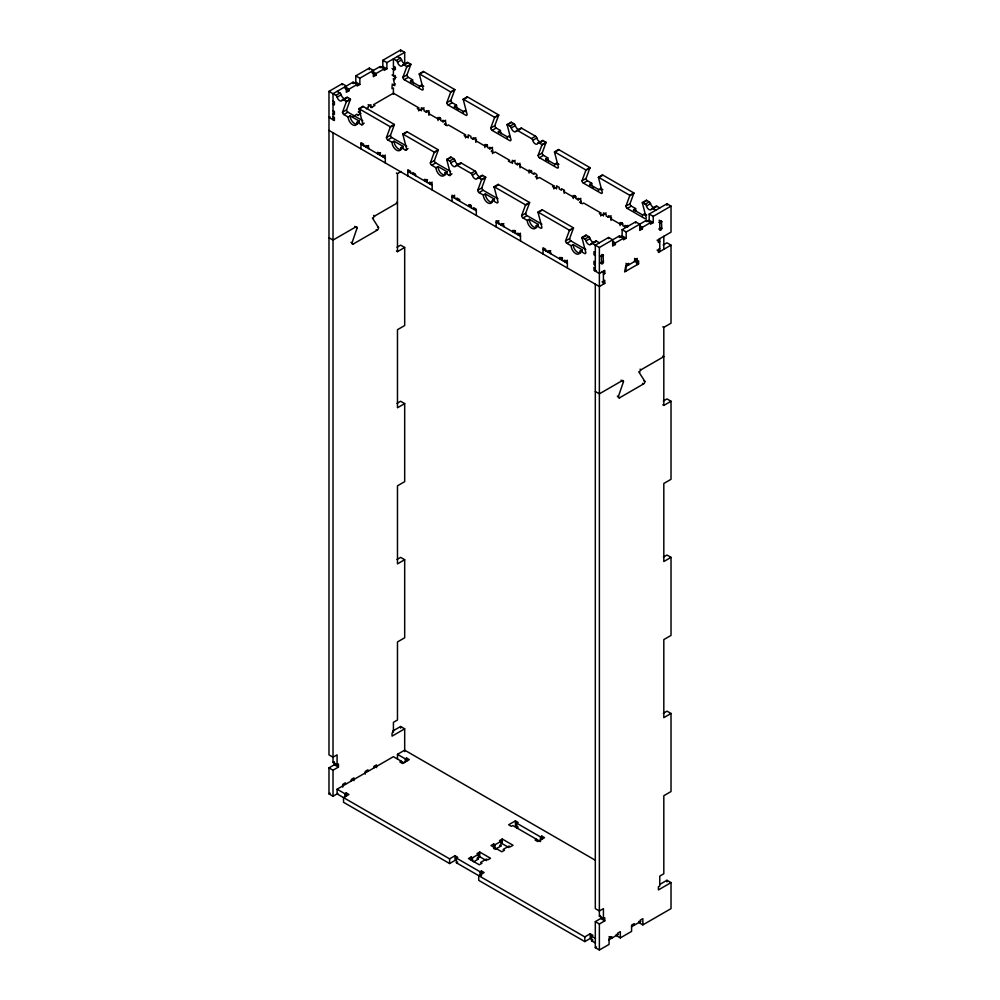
<?xml version="1.0" encoding="UTF-8"?>
<svg xmlns="http://www.w3.org/2000/svg" width="1000" height="1000" viewBox="0 0 1000 1000"><rect width="100%" height="100%" fill="white"/><g stroke="black" fill="none" stroke-linecap="round" stroke-linejoin="round"><path stroke-width="1.5" d="M372.388 217.987L378.512 227.6A1.913 1.1 -60 0 1 377.175 230.188L353.325 243.962A1.913 1.1 -60 0 1 352 242.913L357.1 227.987A1.913 1.1 -60 0 0 355.775 226.938L354.75 226.35M638.725 371.763L644.85 381.375A1.913 1.1 -60 0 1 643.512 383.963L619.675 397.738A1.913 1.1 -60 0 1 618.337 396.688L623.45 381.763A1.913 1.1 -60 0 0 622.112 380.712L621.1 380.125M342.512 112.2L346.325 101.838L350.375 99.488L346.575 109.862L342.512 112.2A1.913 1.1 60 0 0 343.862 114.537L348.15 117.013A6.375 3.675 60 0 0 352.65 124.812A6.375 3.675 60 0 0 357.163 122.212L359.188 121.05L350.175 115.838L348.15 117.013M402.9 77.337L406.712 66.963L410.763 64.625L406.962 74.987L402.9 77.337A1.913 1.1 60 0 0 404.263 79.675L421.838 89.825A1.913 1.1 60 0 0 423.188 89.038L419.375 74.275A1.913 1.1 60 0 1 419.325 73.8L423.375 71.463L454.738 89.562A1.913 1.1 60 0 1 454.7 89.913M392.062 142.363L394.1 141.2L403.113 146.4L401.075 147.575A6.375 3.675 60 0 1 396.575 150.175A6.375 3.675 60 0 1 392.062 142.363L387.788 139.9A1.913 1.1 60 0 1 386.438 137.55L390.238 127.188A1.913 1.1 60 0 0 390.3 126.775L394.35 124.438L362.987 106.325L358.925 108.663A1.913 1.1 60 0 0 358.988 109.15L362.8 123.912A1.913 1.1 60 0 1 361.438 124.688L357.163 122.212M386.438 137.55L390.487 135.213L394.3 124.85L390.238 127.188M446.825 102.688L450.625 92.325L454.688 89.987L450.875 100.35L446.825 102.688A1.913 1.1 60 0 0 448.175 105.025L465.75 115.175A1.913 1.1 60 0 0 467.1 114.4L463.288 99.637A1.913 1.1 60 0 1 463.237 99.15L467.287 96.812L498.663 114.925A1.913 1.1 60 0 1 498.625 115.262L494.8 125.7L490.737 128.038A1.913 1.1 60 0 0 492.088 130.387L509.663 140.538A1.913 1.1 60 0 0 511.012 139.75L507.212 124.987A1.913 1.1 60 0 1 507.15 124.513L511.213 122.175L514.062 123.812A1.913 1.1 60 0 1 515.337 125.588A3.825 2.212 60 0 0 517.888 129.15A3.825 2.212 60 0 0 520.438 128.537A1.913 1.1 60 0 1 521.712 128.238L535.525 136.213A1.913 1.1 60 0 1 536.8 137.988A3.825 2.212 60 0 0 539.35 141.537A3.825 2.212 60 0 0 541.9 140.925A1.913 1.1 60 0 1 543.175 140.625L546.025 142.275A1.913 1.1 60 0 1 545.988 142.613L542.163 153.05L538.1 155.387A1.913 1.1 60 0 0 539.45 157.725L557.038 167.875A1.913 1.1 60 0 0 558.387 167.1L554.575 152.338A1.913 1.1 60 0 1 554.525 151.862L558.575 149.512L589.938 167.625A1.913 1.1 60 0 1 589.9 167.963L586.075 178.4L582.025 180.75A1.913 1.1 60 0 0 583.375 183.088L600.95 193.238A1.913 1.1 60 0 0 602.3 192.45L598.488 177.688A1.913 1.1 60 0 1 598.438 177.213L602.487 174.875L633.862 192.975A1.913 1.1 60 0 1 633.825 193.325M435.988 167.725L438.013 166.55L447.025 171.75L445 172.925A6.375 3.675 60 0 1 440.487 175.525A6.375 3.675 60 0 1 435.988 167.725L431.7 165.25A1.913 1.1 60 0 1 430.35 162.913L434.162 152.55A1.913 1.1 60 0 0 434.212 152.125L438.275 149.787L406.9 131.675L402.85 134.025A1.913 1.1 60 0 0 402.9 134.5L406.712 149.262A1.913 1.1 60 0 1 405.363 150.037L401.075 147.575M430.35 162.913L434.4 160.562L438.212 150.2A1.913 1.1 60 0 0 438.275 149.787M490.737 128.038L494.55 117.675A1.913 1.1 60 0 0 494.6 117.263L498.663 114.925M483.35 195.062L485.375 193.9L494.387 199.1L492.362 200.275A6.375 3.675 60 0 1 487.85 202.875A6.375 3.675 60 0 1 483.35 195.062L479.062 192.6A1.913 1.1 60 0 1 477.713 190.25L481.525 179.887A1.913 1.1 60 0 0 481.575 179.475L485.637 177.138L482.788 175.487A1.913 1.1 60 0 0 481.512 175.787A3.825 2.212 60 0 1 478.963 176.4A3.825 2.212 60 0 1 476.413 172.85A1.913 1.1 60 0 0 475.138 171.075L461.325 163.1A1.913 1.1 60 0 0 460.05 163.4A3.825 2.212 60 0 1 457.5 164.013A3.825 2.212 60 0 1 454.95 160.463A1.913 1.1 60 0 0 453.675 158.675L450.825 157.037L446.763 159.375A1.913 1.1 60 0 0 446.825 159.85L450.625 174.613A1.913 1.1 60 0 1 449.275 175.4L445 172.925M477.713 190.25L481.775 187.913L485.575 177.55A1.913 1.1 60 0 0 485.637 177.138M538.1 155.387L541.912 145.025A1.913 1.1 60 0 0 541.962 144.613L546.025 142.275M521.638 215.613L525.438 205.25L529.5 202.9L525.688 213.263L521.638 215.613A1.913 1.1 60 0 0 522.987 217.95L527.263 220.425A6.375 3.675 60 0 0 531.775 228.225A6.375 3.675 60 0 0 536.275 225.625L538.312 224.45L529.288 219.25L527.263 220.425M582.025 180.75L585.825 170.375A1.913 1.1 60 0 0 585.887 169.963L589.938 167.625M565.55 240.963L569.362 230.6L573.413 228.263L569.6 238.625L565.55 240.963A1.913 1.1 60 0 0 566.9 243.312L571.188 245.775A6.375 3.675 60 0 0 575.688 253.588A6.375 3.675 60 0 0 580.2 250.987L582.225 249.812L573.212 244.613L571.188 245.775M625.938 206.1L629.75 195.738L633.8 193.388L629.987 203.762L625.938 206.1A1.913 1.1 60 0 0 627.288 208.438L644.862 218.588A1.913 1.1 60 0 0 646.213 217.812L642.412 203.05A1.913 1.1 60 0 1 642.35 202.562L646.413 200.225L649.262 201.875A1.913 1.1 60 0 1 650.537 203.65A3.825 2.212 60 0 0 653.088 207.2A3.825 2.212 60 0 0 655.638 206.588A1.913 1.1 60 0 1 656.912 206.287L659.762 207.938M337.875 793.438L333.025 796.225L328.975 793.888L328.975 767.862L333.025 770.212L338.438 767.087L338.438 763.962L337.088 764.75L337.088 754.862L333.025 757.2L328.975 754.862L328.975 91.375L342.262 83.7L346.325 86.037L346.325 92.275L349.025 90.725L349.025 89.162L357.137 84.475L357.137 86.037L359.85 84.475L359.85 78.225L355.788 75.888L355.788 82.137L359.85 84.475M355.788 75.888L369.312 68.088L373.363 70.425L373.363 76.675L376.062 75.113L376.062 73.55L384.175 68.863L384.175 70.425L386.887 68.863L386.887 62.625L404.688 52.337L404.688 63.725M386.887 68.863L382.825 66.525L382.825 60.275L400.625 50L404.688 52.337M357.137 84.475L353.088 82.137L333.025 93.713L333.025 119.725L334.387 118.95M359.85 78.225L380.125 66.525L384.175 68.863M353.425 83.5L355.788 82.137M381.138 67.5L382.825 66.525M328.975 91.375L335.875 95.363L339.938 93.012A1.913 1.1 60 0 1 341.213 94.787A3.825 2.212 60 0 0 343.762 98.35A3.825 2.212 60 0 0 346.312 97.737A1.913 1.1 60 0 1 347.587 97.438L350.438 99.075A1.913 1.1 60 0 1 350.4 99.425M392.062 68.475L394.775 70.037L394.775 66.912L393.413 66.137L393.413 58.85L396.275 60.487L400.325 58.15A1.913 1.1 60 0 1 401.6 59.925A3.825 2.212 60 0 0 404.15 63.475A3.825 2.212 60 0 0 406.7 62.875A1.913 1.1 60 0 1 407.975 62.562L410.825 64.212A1.913 1.1 60 0 1 410.788 64.55M335.875 95.363A1.913 1.1 60 0 1 337.15 97.137L341.213 94.787M396.275 60.487A1.913 1.1 60 0 1 397.55 62.275L401.6 59.925M337.15 97.137A3.825 2.212 60 0 0 339.7 100.688A3.825 2.212 60 0 0 342.25 100.075L346.312 97.737M397.55 62.275A3.825 2.212 60 0 0 400.087 65.825A3.825 2.212 60 0 0 402.638 65.213L406.7 62.875M342.25 100.075A1.913 1.1 60 0 1 343.525 99.775L347.587 97.438M402.638 65.213A1.913 1.1 60 0 1 403.913 64.912L407.975 62.562M346.337 101.762A1.913 1.1 60 0 0 346.375 101.425L350.438 99.075M406.737 66.9A1.913 1.1 60 0 0 406.775 66.55L410.825 64.212M392.062 84.087L394.775 85.65L393.413 78.875L396.125 77.325M329.988 116.8L328.975 117.387L334.387 120.512L334.387 117.387L333.025 116.613M395.225 83.825L392.062 85.65L392.062 88.763L393.413 87.987L393.413 94.325M343.862 114.537L347.925 112.2L362.8 120.787M404.263 79.675L408.312 77.337L412.6 79.8A6.375 3.675 60 0 0 413.6 83.663M358.988 109.15L363.038 106.8A1.913 1.1 60 0 1 362.987 106.325M419.375 74.275L423.438 71.938A1.913 1.1 60 0 1 423.375 71.463M410.737 82.513A6.375 3.675 60 0 1 410.562 80.975L412.6 79.8M360.475 110.65L359.625 111.137L359.625 114.262M352.95 116.562L356.912 114.262L358.275 115.438M366.362 108.812L368.188 107.762L368.188 106.2L370.9 104.637L370.9 107.562M358.263 115.05L360.975 113.488L358.263 111.925M371.312 107.513L374.938 105.425L373.587 104.637L393.413 93.188L418.65 107.762L418.65 110.887M419.4 87.513A6.375 3.675 60 0 0 419.575 86.175L421.613 85.013L423.75 86.25M361.438 124.688L364.15 123.125M418.65 107.762L417.3 108.537L420.012 110.1L424.062 107.762M450.65 92.25A1.913 1.1 60 0 0 450.688 91.912L454.738 89.562M368.638 145.488L365.925 147.05L365.925 145.488L368.638 147.05L368.638 148.613M421.362 110.887L421.362 107.762L424.062 109.325L424.062 110.887L426.312 112.188L429.025 110.625M387.788 139.9L391.838 137.55L406.712 146.137M448.175 105.025L452.225 102.688L456.512 105.162A6.375 3.675 60 0 0 457.825 109.6M402.9 134.5L406.962 132.162A1.913 1.1 60 0 1 406.9 131.675M463.288 99.637L467.35 97.287A1.913 1.1 60 0 1 467.287 96.812M454.663 107.863A6.375 3.675 60 0 1 454.487 106.325L456.512 105.162M380.538 152.887A1.438 0.825 0 0 1 379.675 152.65L377.65 153.812L377.65 152.25L380.35 153.812L380.35 155.375M385.312 155.113L382.6 156.675L382.6 155.113L385.312 156.675L385.312 162.925M438.038 120.512L438.038 117.387L440.737 118.95L440.737 120.512L442.987 121.812L445.7 120.25M463.325 112.863A6.375 3.675 60 0 0 463.5 111.538L465.525 110.363A6.375 3.675 60 0 1 465.35 111.7M445.7 123.375L444.338 124.15L447.05 125.712L448.4 124.938L465.525 134.825L465.525 137.95M405.363 150.037L408.062 148.488M396.463 173L397.475 173.588L401.075 171.513M434.162 152.55L438.212 150.2M494.55 117.675L498.6 115.337M465.525 134.825L464.175 135.6L466.875 137.162L468.225 136.387M468.225 137.95L468.225 134.825L470.938 136.387L470.938 137.95L473.188 139.25L475.887 137.688M431.7 165.25L435.763 162.913L450.625 171.5M492.088 130.387L496.15 128.038L500.425 130.512A6.375 3.675 60 0 0 501.163 133.787M446.825 159.85L450.875 157.513A1.913 1.1 60 0 1 450.825 157.037M507.212 124.987L511.262 122.65A1.913 1.1 60 0 1 511.213 122.175M498.575 133.212A6.375 3.675 60 0 1 498.4 131.688L500.425 130.512M446.763 159.375L449.613 161.025L453.675 158.675M507.15 124.513L510 126.163L514.062 123.812M449.613 161.025A1.913 1.1 60 0 1 450.887 162.8L454.95 160.463M510 126.163A1.913 1.1 60 0 1 511.275 127.938L515.337 125.588M450.887 162.8A3.825 2.212 60 0 0 453.438 166.35A3.825 2.212 60 0 0 455.988 165.738L460.05 163.4M511.275 127.938A3.825 2.212 60 0 0 513.825 131.488A3.825 2.212 60 0 0 516.375 130.875L520.438 128.537M455.988 165.738A1.913 1.1 60 0 1 457.262 165.438L461.325 163.1M516.375 130.875A1.913 1.1 60 0 1 517.65 130.575L521.712 128.238M507.238 138.225A6.375 3.675 60 0 0 507.413 136.888L509.438 135.725A6.375 3.675 60 0 1 509.263 137.05M432.175 182.175L429.475 183.738L429.475 182.175L432.175 183.738L432.175 189.988M484.9 147.575L484.9 144.45L487.612 146.012L487.612 147.575L489.862 148.875L492.562 147.312M355.775 226.938L333.025 240.075L328.975 237.725M373.4 218.575A1.913 1.1 -60 0 1 374.738 215.987L397.475 202.862L396.463 202.275M449.275 175.4L451.987 173.837M492.562 150.438L491.213 151.213L493.913 152.775L495.262 152L509.7 160.312L508.35 161.1L511.05 162.65L515.112 160.312M457.262 165.438L471.075 173.412L475.138 171.075M517.65 130.575L531.462 138.55L535.525 136.213M471.075 173.412A1.913 1.1 60 0 1 472.35 175.188L476.413 172.85M531.462 138.55A1.913 1.1 60 0 1 532.737 140.325L536.8 137.988M472.35 175.188A3.825 2.212 60 0 0 474.9 178.75A3.825 2.212 60 0 0 477.45 178.137L481.512 175.787M532.737 140.325A3.825 2.212 60 0 0 535.288 143.875A3.825 2.212 60 0 0 537.837 143.275L541.9 140.925M477.45 178.137A1.913 1.1 60 0 1 478.725 177.825L482.788 175.487M537.837 143.275A1.913 1.1 60 0 1 539.113 142.963L543.175 140.625M454.7 195.188L452 196.75L476.325 210.8M481.525 179.887L485.575 177.55M541.912 145.025L545.962 142.688M512.388 163.438L512.388 160.325L515.1 161.887L515.1 163.438L517.35 164.737L520.05 163.188M479.062 192.6L483.125 190.25L498 198.837M539.45 157.725L543.513 155.387L547.788 157.863A6.375 3.675 60 0 0 548.8 161.725M492.362 200.275L496.637 202.738A1.913 1.1 60 0 0 498 201.962L494.188 187.2A1.913 1.1 60 0 1 494.125 186.725L498.188 184.375L529.55 202.488A1.913 1.1 60 0 1 529.513 202.838M494.188 187.2L498.237 184.862A1.913 1.1 60 0 1 498.188 184.375M554.575 152.338L558.638 150A1.913 1.1 60 0 1 558.575 149.512M545.938 160.562A6.375 3.675 60 0 1 545.763 159.037L547.788 157.863M397.025 247.225L400.625 245.138L404.688 247.488L404.688 325.538L397.475 329.7L397.475 407.762L404.688 403.6L404.688 481.662L397.475 485.825L397.475 563.875L404.688 559.712L404.688 637.775L397.475 641.938L397.475 719.987L393.413 722.337L393.413 732.225L392.062 733L392.062 736.125L404.688 728.838L404.688 751.612M470.712 205.2L468.675 206.375L468.675 204.812L471.388 206.375L471.388 207.938M396.463 251.062L397.475 251.65L404.688 247.488M554.6 165.562A6.375 3.675 60 0 0 554.775 164.237L556.8 163.062L558.95 164.3M536.737 175.925L535.388 176.7L538.088 178.263L539.438 177.488L553.85 185.812L553.85 188.938M553.85 185.812L552.5 186.6L555.2 188.162L556.562 187.375M525.462 205.175A1.913 1.1 60 0 0 525.5 204.838L529.55 202.488M498.875 220.688L496.175 222.25L520.5 236.3M585.825 170.375L589.888 168.038M503.825 223.55L501.125 225.113L501.125 223.55L503.825 225.113L503.825 226.663M522.987 217.95L527.038 215.613L541.912 224.2M583.375 183.088L587.425 180.75L591.712 183.212A6.375 3.675 60 0 0 593.025 187.662M536.275 225.625L540.562 228.1A1.913 1.1 60 0 0 541.912 227.312L538.1 212.562A1.913 1.1 60 0 1 538.05 212.075L542.1 209.737L573.475 227.85A1.913 1.1 60 0 1 573.438 228.188M538.1 212.562L542.163 210.212A1.913 1.1 60 0 1 542.1 209.737M598.488 177.688L602.55 175.35A1.913 1.1 60 0 1 602.487 174.875M589.85 185.925A6.375 3.675 60 0 1 589.688 184.387L591.712 183.212M520.5 233.175L517.8 234.737L517.8 233.175L520.5 234.737L520.5 240.975M573.237 198.562L573.237 195.45L575.938 197.013L575.938 198.562L578.188 199.862L580.9 198.312M598.525 190.925A6.375 3.675 60 0 0 598.7 189.587L600.725 188.425L602.863 189.65M580.9 201.425L579.538 202.213L582.25 203.775L583.6 202.987L600.725 212.875L600.725 216M569.375 230.525A1.913 1.1 60 0 0 569.412 230.188L573.475 227.85M629.763 195.662A1.913 1.1 60 0 0 629.8 195.325L633.862 192.975M600.725 212.875L599.375 213.663L602.075 215.225L606.125 212.875M550.7 250.6L548 252.162L548 250.6L550.7 252.162L550.7 253.725M603.425 216L603.425 212.875L606.125 214.438L606.125 216L608.387 217.3L611.087 215.738M566.9 243.312L570.962 240.963L585.825 249.55M627.288 208.438L631.35 206.1L635.625 208.575A6.375 3.675 60 0 0 636.125 211.25M580.2 250.987L584.475 253.45A1.913 1.1 60 0 0 585.825 252.675L582.025 237.913A1.913 1.1 60 0 1 581.962 237.438L586.025 235.087L588.875 236.737A1.913 1.1 60 0 1 590.15 238.512A3.825 2.212 60 0 0 592.7 242.062A3.825 2.212 60 0 0 595.25 241.462A1.913 1.1 60 0 1 596.525 241.15L599.375 242.8M582.025 237.913L586.075 235.575A1.913 1.1 60 0 1 586.025 235.087M642.412 203.05L646.462 200.7A1.913 1.1 60 0 1 646.413 200.225M633.775 211.275A6.375 3.675 60 0 1 633.6 209.737L635.625 208.575M581.962 237.438L584.812 239.075L588.875 236.737M642.35 202.562L645.2 204.213L649.262 201.875M584.812 239.075A1.913 1.1 60 0 1 586.087 240.85L590.15 238.512M645.2 204.213A1.913 1.1 60 0 1 646.475 205.987L650.537 203.65M586.087 240.85A3.825 2.212 60 0 0 588.638 244.412A3.825 2.212 60 0 0 591.188 243.8L595.25 241.462M646.475 205.987A3.825 2.212 60 0 0 649.025 209.55A3.825 2.212 60 0 0 651.575 208.938L655.638 206.588M591.188 243.8A1.913 1.1 60 0 1 592.463 243.5L596.525 241.15M651.575 208.938A1.913 1.1 60 0 1 652.85 208.625L656.912 206.287M642.438 216.275A6.375 3.675 60 0 0 642.613 214.95L644.638 213.775L646.775 215.012M567.375 260.238L564.675 261.788L564.675 260.238L567.375 261.788L567.375 268.038M620.1 225.625L620.1 222.5L622.8 224.062L622.8 225.625L625.062 226.925L627.762 225.362M626.188 238.25L622.125 235.9L622.125 229.662L626.188 232L626.188 238.25L623.488 239.812L623.488 238.25L615.375 242.925L615.375 244.488L612.663 246.05L612.663 239.812L608.612 237.463L595.312 245.138L595.312 271.163L596.325 270.575M622.125 229.662L635.65 221.85L639.7 224.2L639.7 230.438L642.412 228.875L642.412 227.312L650.525 222.638L650.525 224.2L653.225 222.638L653.225 216.388L671.025 206.112L671.025 232.138L658.413 239.412L658.413 242.537L659.762 241.762L657.05 240.2M653.225 222.638L649.175 220.287L649.175 214.05L666.975 203.775L671.025 206.112M592.463 243.5L599.375 247.488L619.425 235.9L623.488 238.25M626.188 232L646.462 220.287L650.525 222.638M619.425 237.463L622.125 235.9M647.138 221.462L649.175 220.287M601.4 256.725L603.425 255.55M659.762 223.025L661.787 221.85L659.087 220.287M603.425 274.288L604.775 273.5L604.775 270.375L599.375 273.5L593.962 270.375L593.962 267.262L595.312 268.038M663.188 244.988L666.975 242.8L671.025 245.138L671.025 323.2L663.812 327.362L662.8 326.775M603.425 281.05L604.775 280.262L604.775 283.387L599.375 286.512L328.975 130.4M637.238 261.525L638.587 260.75L638.587 263.875L624.612 271.938L625.975 264.913L628.675 263.35L628.675 264.913L625.975 263.35M659.762 248.525L658.413 249.3L658.413 252.425L671.025 245.138M397.025 403.338L400.625 401.262L404.688 403.6M622.112 380.712L599.375 393.837L595.312 391.5M639.738 372.35A1.913 1.1 -60 0 1 641.075 369.762L663.812 356.637L662.8 356.05M663.363 401L666.975 398.913L671.025 401.262L671.025 479.312L663.812 483.475L663.812 561.538L671.025 557.375L671.025 635.425L663.812 639.587L663.812 717.65L671.025 713.487L671.025 791.55L663.812 795.713L663.812 873.763L659.762 876.1L659.762 885.987L658.413 886.775L658.413 889.9L671.025 882.613L671.025 908.625L642.862 924.887L638.8 922.55L638.8 921.375M397.025 559.45L400.625 557.375L404.688 559.712M662.8 404.837L663.812 405.425L671.025 401.262M663.363 557.112L666.975 555.025L671.025 557.375M333.025 132.738L333.025 762.4L334.125 761.775M328.975 767.862L334.387 764.75L338.438 767.087M392.738 731.05L400.625 726.5L404.688 728.838M328.975 793.888L330.188 793.188M595.475 943.062L591.575 940.812L591.575 936.137L592.925 935.35L590.225 933.787L584.812 936.912L456.375 862.763L456.375 858.075L457.725 857.3L455.025 855.738L449.613 858.863L337.088 793.888L337.088 789.2L393.413 756.675L403.975 762.775M397.475 759.025L397.475 754.338L404.688 750.175L595.312 860.238M337.088 789.2L344.875 793.7L346.238 792.925L348.938 794.488L343.525 797.613L343.525 802.288L449.613 863.538L455.025 860.413L455.025 855.738M401.213 761.175L399.862 761.963L402.562 763.525L409.325 759.625L406.625 758.062L405.275 758.838L397.475 754.338M663.363 713.225L666.975 711.15L671.025 713.487M515.413 820.875L508.65 824.775L511.362 826.338L512.712 825.55L540.462 841.575L540.462 836.9L516.763 823.213L516.763 827.9L518.112 827.113L515.413 825.55L515.413 820.875L518.112 822.425L516.763 823.213M456.375 862.763L457.725 861.975M478.363 854.375L472.512 857.763L471.163 856.988L468.45 858.55L479.275 864.788L481.975 863.225L480.625 862.45L486.475 859.062L487.837 859.85L490.538 858.288L479.725 852.038L477.013 853.6L478.363 854.375L478.363 859.062L473.688 861.775M500.9 841.375L495.037 844.75L493.688 843.975L490.988 845.537L501.8 851.775L504.513 850.212L503.15 849.438L509.012 846.05L510.363 846.838L513.075 845.275L502.25 839.025L499.55 840.588L500.9 841.375L500.9 846.05L495.037 849.438M486.475 860.625L479.725 856.725L477.013 858.288L478.363 859.062M456.375 858.075L480.075 871.762L481.438 870.975L484.137 872.537L478.725 875.662L478.725 880.35L584.812 941.6L590.225 938.475L592.925 940.037L591.575 940.812M536.413 839.237L535.062 840.013L537.762 841.575L544.525 837.675L541.825 836.112L540.462 836.9M599.375 247.488L599.375 916.175L600.475 915.537M609.062 936.6L611.763 938.162L611.763 936.6L609.062 938.162L609.062 944.4L599.375 950L595.312 947.663L595.312 921.637L600.725 918.512L604.775 920.863L604.775 917.738L603.425 918.512L599.375 916.175M659.875 884.362L666.975 880.275L671.025 882.613M595.312 921.637L599.375 923.975L604.775 920.863M595.312 947.663L596.525 946.963M608.763 939.9L618.15 934.475M631.562 926.737L640.95 921.312M616.275 934.388L616.275 935.562L620.325 937.9L631.587 931.4L631.587 925.15L634.3 923.587L634.3 925.15M395.062 67.337L395.45 69.3M661.413 221.112L661.787 228.363A1.438 0.825 -60 0 1 660.775 230.113A1.438 0.825 -60 0 1 659.762 229.525L658.75 228.95M603.05 254.8L603.425 262.05A1.438 0.825 -60 0 1 602.413 263.812A1.438 0.825 -60 0 1 601.4 263.225L600.388 262.638M397.475 56.5L400.325 58.15M403.913 64.912L406.775 66.55M419.325 73.8L450.688 91.912M463.237 99.15L494.6 117.263M539.113 142.963L541.962 144.613M554.525 151.862L585.887 169.963M598.438 177.213L629.8 195.325M652.85 208.625L655.7 210.275M382.825 60.275L386.887 62.625M649.175 214.05L653.225 216.388M393.413 66.725L395.45 67.888M659.762 220.487L661.787 221.663M658.75 222.25L659.762 222.838L659.762 229.525L661.787 228.363L660.775 227.775M410.562 80.975L419.575 86.175M454.487 106.325L463.5 111.538M498.4 131.688L507.413 136.888M545.763 159.037L554.775 164.237M589.688 184.387L598.7 189.587M633.6 209.737L642.613 214.95M392.062 74.975L394.775 76.537L394.775 79.662L393.413 78.875M372.013 71.2L376.062 73.55M639.7 225.763L642.412 227.312M372.013 72.763L376.062 75.113M639.7 227.312L642.412 228.875M439.5 117.45L440.062 117.775A1.438 0.825 0 0 1 440.062 118.95A1.438 0.825 0 0 1 438.038 118.95L429.025 113.75A1.438 0.825 0 0 1 429.462 112.4M486.362 144.512L486.925 144.838A1.438 0.825 0 0 1 486.925 146.012A1.438 0.825 0 0 1 484.9 146.012L475.887 140.8A1.438 0.825 0 0 1 476.463 139.438M574.7 195.512L575.262 195.837A1.438 0.825 0 0 1 575.5 196.025M621.562 222.575L622.125 222.9A1.438 0.825 0 0 1 622.487 223.225M627.762 226.925L625.062 225.362L625.062 226.925M657.087 250.113L659.762 251.65L659.762 238.637M344.975 86.812L349.025 89.162M612.663 241.363L615.375 242.925M344.975 88.375L349.025 90.725M612.663 242.925L615.375 244.488M368.175 104.637L372.25 107.562M634.525 258.412L637.225 259.975L625.962 266.475L625.962 271.163M635.887 262.312L638.587 263.875M337.088 91.375L339.938 93.012M343.525 99.775L346.375 101.425M358.925 108.663L390.3 126.775M402.85 134.025L434.212 152.125M478.725 177.825L481.575 179.475M494.125 186.725L525.5 204.838M538.05 212.075L569.412 230.188M601.9 254.475L603.425 255.35M333.025 101L334.387 101.775L334.387 104.9L333.025 104.125M595.312 252.425L593.962 251.65L593.962 254.762L595.312 255.55M600.388 255.938L601.4 256.525L601.4 263.225L603.425 262.05L602.413 261.462M333.025 110.625L334.387 111.4L334.387 114.525L333.025 113.75M595.312 262.05L593.962 261.275L593.962 264.4L595.312 265.175M602.075 271.938L604.775 273.5M425.975 179.375L426.538 179.7A1.438 0.825 0 0 0 427.55 179.95M469.575 204.562L470.7 205.212M514.312 230.375L514.875 230.7A1.438 0.825 0 0 0 515.45 230.9M561.175 257.438L561.737 257.762A1.438 0.825 0 0 0 562.463 257.987M602.075 281.825L604.775 283.387M360.975 144.188L385.312 158.238M407.837 171.25L432.175 185.3M543.038 249.3L567.375 263.35M373.725 215.4L374.738 215.987M640.062 369.175L641.075 369.762M377.5 227.025L378.512 227.6M643.838 380.788L644.85 381.375M376.163 229.613L377.175 230.188M642.5 383.375L643.512 383.963M356.087 227.4L357.1 227.987M622.425 381.175L623.45 381.763M350.975 242.325L352 242.913M617.325 396.1L618.337 396.688M352.312 243.375L353.325 243.962M618.65 397.15L619.675 397.738M509.012 847.613L502.25 843.713L502.25 839.025M499.55 845.275L500.9 846.05M333.025 762.4L337.088 764.75M591.575 936.137L595.475 938.388M666.975 203.775L666.975 205.4M666.975 880.275L666.975 881.9M663.812 236.3L663.812 249.3M663.812 327.362L663.812 405.425M646.462 220.287L646.462 221.562M642.862 924.887L642.862 918.65L640.15 920.212L640.15 921.775M637.225 264.65L637.238 258.4L634.538 259.962L634.538 261.525M635.65 221.85L635.65 223.025M622.125 222.9L622.125 224.363M620.325 937.9L620.325 931.663L617.625 933.213L617.625 934.775M619.425 235.9L619.425 237.175M611.087 220.425L611.087 217.3L608.387 215.738L608.387 217.3M608.612 237.463L608.612 238.637M603.425 271.163L603.425 284.175M603.425 918.512L603.425 908.625L599.375 910.975L595.312 908.625L595.312 284.175M600.725 916.562L600.725 918.512M599.375 923.975L599.375 950M590.225 933.787L590.225 938.475M584.812 936.912L584.812 941.6M580.9 202.987L580.9 199.862L578.188 198.312L578.188 199.862M575.262 195.837L575.262 197.587M564.225 193.363L564.225 190.238L561.512 188.675L561.512 190.238L559.263 188.938L559.263 187.375L556.562 185.812L556.562 188.938M562.413 260.487L562.413 258.938L559.712 257.375L559.712 258.938L561.737 257.762L561.737 258.938M545.737 250.863L545.737 249.3L543.038 247.738L543.038 253.988M541.825 836.112L541.825 839.237M536.725 179.05L536.725 174.375L534.025 172.812L534.025 174.375L531.775 173.075L531.775 171.513L529.062 169.95L529.062 173.075M531.1 170.625L531.1 172.375M520.05 167.862L520.05 164.737L517.35 163.188L517.35 164.737M515.55 233.438L515.55 231.875L512.85 230.312L512.85 231.875L514.875 230.7L514.875 231.875M498.875 223.8L498.875 222.25L496.175 220.688L496.175 226.925M495.037 844.75L495.037 847.875M493.688 843.975L493.688 848.662M492.562 153.55L492.562 148.875L489.862 147.312L489.862 148.875M486.925 144.838L486.925 146.6M481.438 870.975L481.438 875.662M480.075 871.762L480.075 874.887M479.725 852.038L479.725 856.725M476.325 215.487L476.337 209.237L473.638 207.675L473.638 209.237M475.887 142.363L475.887 139.25L473.188 137.688L473.188 139.25M472.512 857.763L472.512 860.888M471.163 856.988L471.163 860.1M470.7 205.5L470.7 206.375M459.663 201.175L459.663 199.613L456.962 198.05L456.962 199.613M454.712 198.312L454.712 196.75L452 195.188L452 201.438M449.613 858.863L449.613 863.538M445.7 124.938L445.7 121.812L442.987 120.25L442.987 121.812M440.062 117.775L440.062 119.537M429.025 115.312L429.025 112.188L426.312 110.625L426.312 112.188M427.212 182.438L427.212 180.875L424.513 179.312L424.513 180.875L426.538 179.7L426.538 180.875M415.5 175.675L415.5 174.112L412.8 172.55L412.8 174.112M410.538 172.812L410.538 171.25L407.837 169.688L407.837 175.938M406.625 758.062L406.625 761.175M405.275 758.838L405.275 761.963M400.625 50L400.625 51.625M400.625 726.5L400.625 728.125M397.475 173.588L397.475 251.65M393.413 69.062L393.413 75.763A1.438 0.825 -60 0 0 395.225 75.462M380.125 66.525L380.125 67.787M379.675 152.65L379.675 153.812M376.512 767.613L376.512 764.875L373.812 766.438L373.812 768M369.312 68.088L369.312 69.65M367.95 771.375L367.95 769.825L365.25 771.375L365.25 774.112M363.675 145.75L363.675 144.188L360.975 142.625L360.975 148.875M353.988 780.612L353.988 777.887L351.275 779.45L351.275 781.012M353.088 82.137L353.088 83.5M346.238 792.925L346.238 796.05M345.425 784.388L345.425 782.825L342.713 784.388L342.713 787.125M344.875 793.7L344.875 796.825M342.262 83.7L342.262 84.862M334.387 762.4L334.387 764.75M333.025 770.212L333.025 796.225M347.925 112.2A1.913 1.1 60 0 1 346.575 109.862M394.35 124.438A1.913 1.1 60 0 1 394.312 124.775M391.838 137.55A1.913 1.1 60 0 1 390.487 135.213M435.763 162.913A1.913 1.1 60 0 1 434.4 160.562M483.125 190.25A1.913 1.1 60 0 1 481.775 187.913M527.038 215.613A1.913 1.1 60 0 1 525.688 213.263M570.962 240.963A1.913 1.1 60 0 1 569.6 238.625M580.562 252.887A6.375 3.675 60 0 1 575.775 250.787A6.375 3.675 60 0 1 573.212 244.613M582.225 249.812A6.375 3.675 60 0 1 582.05 251.137M536.638 227.537A6.375 3.675 60 0 1 531.862 225.438A6.375 3.675 60 0 1 529.288 219.25M538.312 224.45A6.375 3.675 60 0 1 538.138 225.787M492.35 202.275A6.375 3.675 60 0 1 487.738 199.838A6.375 3.675 60 0 1 485.375 193.9M494.387 199.1A6.375 3.675 60 0 1 494.212 200.438M445.363 174.838A6.375 3.675 60 0 1 440.575 172.738A6.375 3.675 60 0 1 438.013 166.55M447.025 171.75A6.375 3.675 60 0 1 446.85 173.088M401.438 149.475A6.375 3.675 60 0 1 396.662 147.375A6.375 3.675 60 0 1 394.1 141.2M403.113 146.4A6.375 3.675 60 0 1 402.938 147.738M357.525 124.125A6.375 3.675 60 0 1 352.75 122.025A6.375 3.675 60 0 1 350.175 115.838M359.188 121.05A6.375 3.675 60 0 1 359.012 122.375M393.35 69.088A1.45 0.838 -60 0 1 395 67.475M659.688 222.85A1.45 0.838 -60 0 1 661.338 221.238M601.325 256.55A1.45 0.838 -60 0 1 602.975 254.938M408.312 77.337A1.913 1.1 60 0 1 406.962 74.987M452.225 102.688A1.913 1.1 60 0 1 450.875 100.35M496.15 128.038A1.913 1.1 60 0 1 494.8 125.7M543.513 155.387A1.913 1.1 60 0 1 542.163 153.05M587.425 180.75A1.913 1.1 60 0 1 586.075 178.4M631.35 206.1A1.913 1.1 60 0 1 629.987 203.762M622.55 223.475A1.438 0.825 0 0 1 620.1 224.062L611.087 218.863A1.438 0.825 0 0 1 611.538 217.512M575.675 196.513A1.438 0.825 0 0 1 573.237 197.013L564.225 191.8A1.438 0.825 0 0 1 564.538 190.487M644.638 213.775A6.375 3.675 60 0 1 644.463 215.113M600.725 188.425A6.375 3.675 60 0 1 600.55 189.75M556.8 163.062A6.375 3.675 60 0 1 556.638 164.4M421.613 85.013A6.375 3.675 60 0 1 421.438 86.337M531.35 170.512A1.438 0.825 0 0 1 529.075 171.5L520.062 166.3A1.438 0.825 0 0 1 520.513 164.95"/></g></svg>
